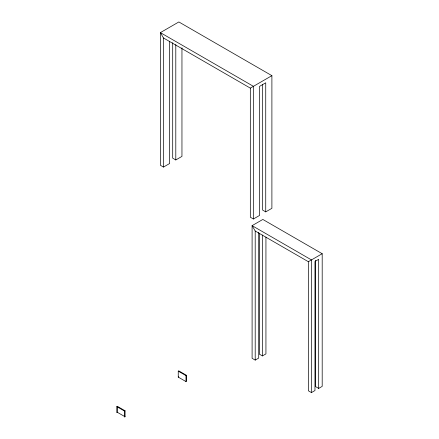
<?xml version="1.0" encoding="UTF-8"?>
<svg xmlns="http://www.w3.org/2000/svg" width="439" height="439" viewBox="0 0 439 439"><rect width="100%" height="100%" fill="white"/><g stroke="black" fill="none" stroke-linecap="round" stroke-linejoin="round"><path stroke-width="0.66" d="M271.895 75.662L250.323 88.118L250.323 217.201L253.418 218.99L253.418 86.329L160.383 32.618L160.383 165.278L163.478 167.067L163.478 37.979L160.383 32.618L178.86 21.95L271.895 75.662L271.895 208.322L265.738 211.878L262.637 210.089L262.637 84.42M181.955 47.802L181.955 156.399L175.798 159.955L172.703 158.166L172.703 42.742M322.193 253.715L308.359 261.704L308.359 390.787L311.454 392.576L311.454 259.915L252.101 225.646L252.101 358.306L255.202 360.095L255.202 231.013L252.101 225.646L262.84 219.451L322.193 253.715L322.193 386.375L318.681 388.4L315.586 386.616L315.586 260.261M265.935 237.109L265.935 353.894L262.423 355.925L259.328 354.136L259.328 233.246M163.478 167.067L169.641 163.511L169.641 41.255M253.418 218.99L259.575 215.434L259.575 86.351L265.738 82.795L265.738 211.878M116.807 406.618L117.323 406.322L125.066 410.794L125.066 416.754L124.55 417.05L124.55 411.091L116.807 406.618L116.807 412.578L117.323 412.281L125.066 416.754M178.25 371.147L178.766 370.851L186.504 375.323L186.504 381.282L185.988 381.579L178.25 377.106L178.25 371.147L185.988 375.619L186.504 375.323M178.25 377.106L178.766 376.81M124.55 411.091L125.066 410.794M255.202 360.095L258.708 358.07L258.708 232.401M311.454 392.576L314.966 390.545L314.966 261.463L318.681 259.317L318.681 388.4M163.478 37.979L250.323 88.118M255.202 231.013L308.359 261.704M262.423 235.035L262.423 355.925M185.988 375.619L185.988 381.579M175.798 44.531L175.798 159.955M117.323 406.322L117.323 412.281"/></g></svg>
